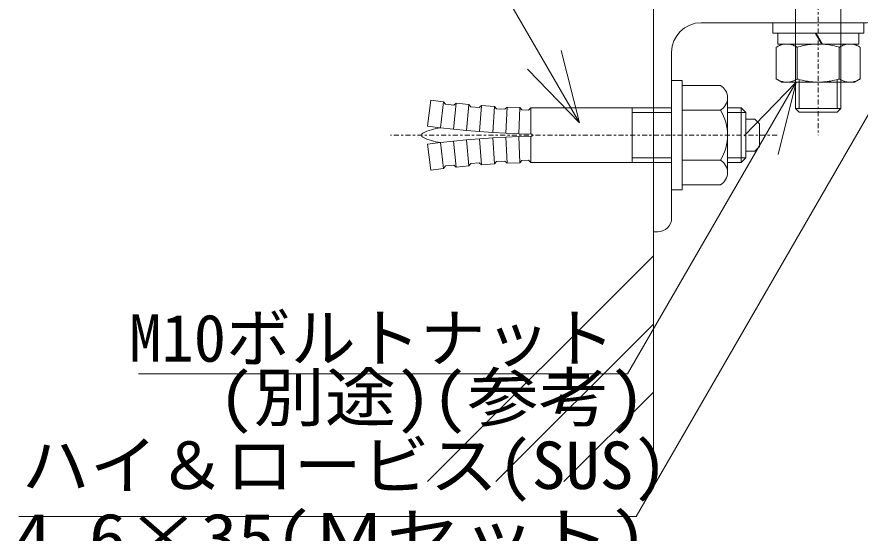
# Model space of a CAD drawing. Units: millimetres, scale not verified. Extents: x -1200 to 1200, y -500 to 500.
# Drawn here: x 129.76 to 166.85, y -300.38 to -277.65 of the extents above; entities that cross this region are included whole.
import ezdxf
from ezdxf.enums import TextEntityAlignment as Align

# ---------------------------------------------------------------- set-up
doc = ezdxf.new("R2010")
doc.units = ezdxf.units.MM
doc.header["$LTSCALE"] = 1.1
doc.linetypes.add('CHAIN1', pattern=[8, 5, -1, 1, -1])
for name, color, linetype, lineweight in [('0-0_一般', 7, 'Continuous', 9), ('0-7_ストリンガー', 7, 'Continuous', 9), ('0-B_文字', 7, 'Continuous', 9)]:
    doc.layers.add(name, color=color, linetype=linetype, lineweight=lineweight)
doc.styles.add('ＭＳ ゴシック', font='')
doc.styles.get('ＭＳ ゴシック').set_extended_font_data('MS Gothic')

# ---------------------------------------------------------------- blocks, each defined once
blk = doc.blocks.new('グループ-114-1')
at = {"layer": '0-7_ストリンガー'}
for p, q in [((120194.06, 170322.26), (120194.06, 170072.26)), ((120194.06, 170322.26), (120444.06, 170322.26)), ((120444.06, 170317.26), (120444.06, 170322.26)), ((120246.56, 170302.26), (120429.06, 170302.26)), ((120214.06, 170269.76), (120214.06, 170087.26)), ((120194.06, 170072.26), (120199.06, 170072.26))]:
    blk.add_line(p, q, dxfattribs=at)
for centre, radius, start, end in [((120429.06, 170317.26), 15, 270, 0), ((120246.56, 170269.76), 32.5, 90, 180), ((120199.06, 170087.26), 15, 270, 0)]:
    blk.add_arc(centre, radius, start, end, dxfattribs=at)
blk = doc.blocks.new('グループ-115-1')
at = {"layer": '0-7_ストリンガー'}
for p, q in [((120214.06, 170238.51), (120225.56, 170238.51)), ((120214.06, 170118.51), (120214.06, 170238.51)), ((120225.56, 170238.51), (120225.56, 170118.51)), ((120225.56, 170233.26), (120267.7, 170233.26)), ((120225.56, 170233.26), (120225.56, 170123.76)), ((119945.56, 170188.51), (119949.38, 170216.97)), ((119963.28, 170215.2), (119949.38, 170216.97)), ((120275.56, 170219.65), (120275.56, 170137.38)), ((119965.47, 170212.44), (119963.28, 170215.19)), ((119965.47, 170212.44), (119974.46, 170211.43)), ((119974.2, 170185.08), (119977.21, 170213.64)), ((119974.46, 170211.43), (119977.2, 170213.62)), ((119991.15, 170212.27), (119977.21, 170213.64)), ((119988.56, 170183.68), (119991.15, 170212.27)), ((119993.42, 170209.58), (119991.15, 170212.26)), ((119993.42, 170209.58), (120002.43, 170208.83)), ((120002.43, 170208.83), (120005.11, 170211.09)), ((120002.93, 170182.48), (120005.11, 170211.11)), ((120019.09, 170210.15), (120005.11, 170211.11)), ((120017.32, 170181.49), (120019.09, 170210.15)), ((120021.43, 170207.52), (120019.09, 170210.13)), ((120030.46, 170207.03), (120033.08, 170209.37)), ((120031.73, 170180.7), (120033.08, 170209.39)), ((120047.08, 170208.83), (120033.08, 170209.39)), ((120046.14, 170180.13), (120047.08, 170208.83)), ((120049.49, 170206.26), (120047.08, 170208.81)), ((120056.56, 170206.08), (120059.06, 170208.45)), ((120059.06, 170208.51), (120214.06, 170208.51)), ((120059.06, 170208.51), (120059.06, 170179.8)), ((120170.56, 170148.51), (120170.56, 170208.51)), ((120275.56, 170208.51), (120290.56, 170208.51)), ((120290.56, 170148.51), (120290.56, 170208.51)), ((120295.56, 170203.51), (120290.56, 170208.51)), ((120021.43, 170207.52), (120030.46, 170207.03)), ((120049.49, 170206.26), (120056.56, 170206.08)), ((120170.56, 170203.51), (120214.06, 170203.51)), ((120267.7, 170205.94), (120225.56, 170205.94)), ((120275.56, 170203.51), (120295.56, 170203.51)), ((120295.56, 170196.01), (120305.56, 170196.01)), ((120305.56, 170196.01), (120310.56, 170191.01)), ((120310.56, 170191.01), (120310.56, 170166.01)), ((119959.87, 170186.69), (119974.2, 170185.08)), ((120002.93, 170182.48), (120017.32, 170181.49)), ((120017.32, 170181.49), (120031.73, 170180.7)), ((119959.87, 170170.33), (119974.2, 170171.94)), ((119974.2, 170171.94), (119977.21, 170143.38)), ((119988.56, 170173.35), (120002.93, 170174.55)), ((120002.93, 170174.55), (120017.32, 170175.54)), ((120002.93, 170174.55), (120005.11, 170145.91)), ((120017.32, 170175.54), (120031.73, 170176.32)), ((120017.32, 170175.54), (120019.09, 170146.88)), ((120031.73, 170176.32), (120046.14, 170176.89)), ((120031.73, 170176.32), (120033.08, 170147.64)), ((120046.14, 170176.89), (120060.56, 170177.26)), ((120046.14, 170176.89), (120047.08, 170148.19)), ((120059.06, 170148.51), (120059.06, 170177.22)), ((120060.56, 170179.76), (120060.56, 170177.26)), ((119945.56, 170168.51), (119959.87, 170170.33)), ((119945.56, 170168.51), (119949.38, 170140.05)), ((119959.87, 170170.33), (119963.28, 170141.82)), ((120305.56, 170161.01), (120310.56, 170166.01)), ((120170.56, 170153.51), (120214.06, 170153.51)), ((120295.56, 170153.51), (120290.56, 170148.51)), ((120295.56, 170161.01), (120305.56, 170161.01)), ((119965.47, 170144.58), (119963.28, 170141.84)), ((119965.47, 170144.58), (119974.46, 170145.59)), ((119974.46, 170145.59), (119977.2, 170143.4)), ((119991.15, 170144.75), (119977.21, 170143.38)), ((119993.42, 170147.45), (119991.15, 170144.77)), ((119993.42, 170147.45), (120002.43, 170148.2)), ((120002.43, 170148.2), (120005.11, 170145.93)), ((120019.09, 170146.88), (120005.11, 170145.91)), ((120021.43, 170149.51), (120019.09, 170146.89)), ((120021.43, 170149.51), (120030.46, 170150)), ((120030.46, 170150), (120033.08, 170147.65)), ((120047.08, 170148.19), (120033.08, 170147.64)), ((120049.49, 170150.76), (120047.08, 170148.21)), ((120049.49, 170150.76), (120056.56, 170150.95)), ((120056.56, 170150.95), (120059.06, 170148.58)), ((120059.06, 170148.51), (120214.06, 170148.51)), ((120267.7, 170151.09), (120225.56, 170151.09)), ((120275.56, 170148.51), (120290.56, 170148.51)), ((119963.28, 170141.82), (119949.38, 170140.05)), ((120214.06, 170118.51), (120225.56, 170118.51)), ((120225.56, 170123.76), (120267.7, 170123.76))]:
    blk.add_line(p, q, dxfattribs=at)
for points in [[(119945.56, 170188.51), (119959.87, 170186.69), (119963.28, 170215.2)], [(120275.56, 170153.51), (120295.56, 170153.51), (120295.56, 170203.51)], [(119974.2, 170185.08), (119988.56, 170183.68), (120002.93, 170182.48)], [(120031.73, 170180.7), (120046.14, 170180.13), (120060.56, 170179.76)], [(119974.2, 170171.94), (119988.56, 170173.35), (119991.15, 170144.75)]]:
    blk.add_lwpolyline(points, dxfattribs=at)
for centre, radius, start, end in [((120259.75, 170219.6), 15.8, 300.17813, 59.82187), ((120223.79, 170178.51), 51.77, 328.01474, 31.98526), ((119941.39, 170178.51), 2.5, 115.72035, 244.27965), ((119969.18, 170120.83), 66.53, 98.02013, 115.72035), ((119969.18, 170236.19), 66.53, 244.27965, 261.97987), ((120259.75, 170137.42), 15.8, 300.17813, 59.82187)]:
    blk.add_arc(centre, radius, start, end, dxfattribs=at)
blk = doc.blocks.new('グループ-116-1')
at = {"layer": '0-7_ストリンガー', "linetype": 'CHAIN1'}
blk.add_line((120330, 170178.51), (119905, 170178.51), dxfattribs=at)
at = {"layer": '0-7_ストリンガー'}
blk.add_blockref('グループ-115-1', (0, 0), dxfattribs=at)
blk = doc.blocks.new('グループ-117-1')
at = {"layer": '0-7_ストリンガー'}
for p, q in [((-23.09, 38.43), (-23.09, 3.57)), ((23.09, 3.57), (23.09, 38.43))]:
    blk.add_line(p, q, dxfattribs=at)
blk.add_lwpolyline([(-46.19, 38.43), (-40, 42), (40, 42), (46.19, 38.43), (46.19, 3.57), (40, 0), (-40, 0), (-46.19, 3.57)], close=True, dxfattribs=at)
for points in [[(-46.19, 38.43), (-45.2, 39.01), (-44.21, 39.54), (-43.22, 40.03), (-42.23, 40.45), (-41.24, 40.83), (-40.25, 41.15), (-39.26, 41.42), (-38.27, 41.64), (-37.28, 41.81), (-36.29, 41.92), (-35.3, 41.98), (-34.31, 41.99), (-33.32, 41.95), (-32.33, 41.85), (-31.34, 41.7), (-30.35, 41.5), (-29.36, 41.25), (-28.37, 40.94), (-27.38, 40.58), (-26.39, 40.17), (-25.4, 39.71), (-24.41, 39.2), (-23.42, 38.63), (-21.77, 38.82), (-19.79, 39.37), (-17.82, 39.87), (-15.84, 40.32), (-13.86, 40.71), (-11.88, 41.05), (-9.9, 41.34), (-7.92, 41.57), (-5.94, 41.76), (-3.96, 41.89), (-1.98, 41.97), (0, 41.99), (1.98, 41.97), (3.96, 41.89), (5.94, 41.76), (7.92, 41.57)], [(7.92, 41.57), (9.9, 41.34), (11.88, 41.05), (13.86, 40.71), (15.84, 40.32), (17.82, 39.87), (19.79, 39.37), (21.77, 38.82), (23.42, 38.63), (24.41, 39.2), (25.4, 39.71), (26.39, 40.17), (27.38, 40.58), (28.37, 40.94), (29.36, 41.25), (30.35, 41.5), (31.34, 41.7), (32.33, 41.85), (33.32, 41.95), (34.31, 41.99), (35.3, 41.98), (36.29, 41.92), (37.28, 41.81), (38.27, 41.64), (39.26, 41.42), (40.25, 41.15), (41.24, 40.83), (42.23, 40.45), (43.22, 40.03), (44.21, 39.54), (45.2, 39.01), (46.19, 38.43), (46.19, 38.43)], [(-46.19, 3.57), (-45.2, 2.99), (-44.21, 2.46), (-43.22, 1.97), (-42.23, 1.55), (-41.24, 1.17), (-40.25, 0.85), (-39.26, 0.58), (-38.27, 0.36), (-37.28, 0.19), (-36.29, 0.08), (-35.3, 0.02), (-34.31, 0.01), (-33.32, 0.05), (-32.33, 0.15), (-31.34, 0.3), (-30.35, 0.5), (-29.36, 0.75), (-28.37, 1.06), (-27.38, 1.42), (-26.39, 1.83), (-25.4, 2.29), (-24.41, 2.8), (-23.42, 3.37), (-21.77, 3.18), (-19.79, 2.63), (-17.82, 2.13), (-15.84, 1.68), (-13.86, 1.29), (-11.88, 0.95), (-9.9, 0.66), (-7.92, 0.43), (-5.94, 0.24), (-3.96, 0.11), (-1.98, 0.03), (0, 0.01), (1.98, 0.03), (3.96, 0.11), (5.94, 0.24), (7.92, 0.43)], [(7.92, 0.43), (9.9, 0.66), (11.88, 0.95), (13.86, 1.29), (15.84, 1.68), (17.82, 2.13), (19.79, 2.63), (21.77, 3.18), (23.42, 3.37), (24.41, 2.8), (25.4, 2.29), (26.39, 1.83), (27.38, 1.42), (28.37, 1.06), (29.36, 0.75), (30.35, 0.5), (31.34, 0.3), (32.33, 0.15), (33.32, 0.05), (34.31, 0.01), (35.3, 0.02), (36.29, 0.08), (37.28, 0.19), (38.27, 0.36), (39.26, 0.58), (40.25, 0.85), (41.24, 1.17), (42.23, 1.55), (43.22, 1.97), (44.21, 2.46), (45.2, 2.99), (46.19, 3.57), (46.19, 3.57)]]:
    blk.add_lwpolyline(points, dxfattribs=at)
blk = doc.blocks.new('Nut (Metric)-6')
at = {"layer": '0-7_ストリンガー'}
blk.add_blockref('グループ-117-1', (0, 0), dxfattribs=at)
blk = doc.blocks.new('グループ-118-1')
at = {"layer": '0-7_ストリンガー'}
for p, q in [((-3.45, 0), (3.45, 11.95)), ((4.75, 11.95), (-2.15, 0))]:
    blk.add_line(p, q, dxfattribs=at)
blk.add_lwpolyline([(-44.57, 11.95), (44.57, 11.95), (44.57, 0), (-44.57, 0)], close=True, dxfattribs=at)
blk = doc.blocks.new('Lock Washer (Metric)-6')
at = {"layer": '0-7_ストリンガー'}
blk.add_blockref('グループ-118-1', (0, 0), dxfattribs=at)
blk = doc.blocks.new('Plain Washer (Metric)-12')
at = {"layer": '0-7_ストリンガー'}
blk.add_lwpolyline([(-50, 11.5), (50, 11.5), (50, 0), (-50, 0)], close=True, dxfattribs=at)
blk = doc.blocks.new('Plain Washer (Metric)-13')
at = {"layer": '0-7_ストリンガー'}
blk.add_lwpolyline([(-50, 11.5), (50, 11.5), (50, 0), (-50, 0)], close=True, dxfattribs=at)
blk = doc.blocks.new('グループ-119-1')
at = {"layer": '0-7_ストリンガー'}
for p, q in [((120352.21, 170382.74), (120352.21, 170353.76)), ((120398.4, 170353.76), (120398.4, 170382.74)), ((120354.37, 170207.82), (120354.37, 170238.86)), ((120396.25, 170207.82), (120396.25, 170238.86)), ((120350.31, 170207.82), (120400.31, 170207.82))]:
    blk.add_line(p, q, dxfattribs=at)
blk.add_lwpolyline([(120329.12, 170353.76), (120329.12, 170382.74), (120335.31, 170386.31), (120415.31, 170386.31), (120421.5, 170382.74), (120421.5, 170353.76)], close=True, dxfattribs=at)
for points in [[(120329.12, 170382.74), (120330.11, 170383.32), (120331.1, 170383.86), (120332.09, 170384.34), (120333.08, 170384.76), (120334.07, 170385.14), (120335.06, 170385.46), (120336.05, 170385.73), (120337.04, 170385.95), (120338.03, 170386.12), (120339.02, 170386.23), (120340.01, 170386.29), (120341, 170386.3), (120341.99, 170386.26), (120342.98, 170386.16), (120343.97, 170386.01), (120344.96, 170385.81), (120345.95, 170385.56), (120346.94, 170385.25), (120347.93, 170384.9), (120348.92, 170384.49), (120349.91, 170384.02), (120350.9, 170383.51), (120351.88, 170382.94), (120353.53, 170383.13), (120355.51, 170383.68), (120357.49, 170384.18), (120359.47, 170384.63), (120361.45, 170385.02), (120363.43, 170385.36), (120365.41, 170385.65), (120367.39, 170385.89), (120369.37, 170386.07), (120371.35, 170386.2), (120373.33, 170386.28), (120375.31, 170386.3), (120377.29, 170386.28), (120379.27, 170386.2), (120381.25, 170386.07), (120383.23, 170385.89)], [(120383.23, 170385.89), (120385.21, 170385.65), (120387.19, 170385.36), (120389.17, 170385.02), (120391.14, 170384.63), (120393.12, 170384.18), (120395.1, 170383.68), (120397.08, 170383.13), (120398.73, 170382.94), (120399.72, 170383.51), (120400.71, 170384.02), (120401.7, 170384.49), (120402.69, 170384.9), (120403.68, 170385.25), (120404.67, 170385.56), (120405.66, 170385.81), (120406.65, 170386.01), (120407.64, 170386.16), (120408.63, 170386.26), (120409.62, 170386.3), (120410.61, 170386.29), (120411.6, 170386.23), (120412.59, 170386.12), (120413.58, 170385.95), (120414.57, 170385.73), (120415.56, 170385.46), (120416.55, 170385.14), (120417.54, 170384.76), (120418.53, 170384.34), (120419.52, 170383.86), (120420.51, 170383.32), (120421.5, 170382.74)], [(120350.31, 170353.76), (120350.31, 170207.82), (120354.37, 170203.76), (120396.25, 170203.76), (120400.31, 170207.82), (120400.31, 170353.76)]]:
    blk.add_lwpolyline(points, dxfattribs=at)
blk = doc.blocks.new('グループ-120-1')
at = {"layer": '0-7_ストリンガー'}
blk.add_blockref('グループ-119-1', (0, 0), dxfattribs=at)
at = {"layer": '0-7_ストリンガー', "xscale": -1, "rotation": 180}
for name, p in [('Plain Washer (Metric)-13', (120375.31, 170353.76)), ('Plain Washer (Metric)-12', (120375.31, 170302.26)), ('Lock Washer (Metric)-6', (120375.31, 170290.76)), ('Nut (Metric)-6', (120375.31, 170278.81))]:
    blk.add_blockref(name, p, dxfattribs=at)
blk = doc.blocks.new('グループ-121-1')
at = {"layer": '0-7_ストリンガー', "linetype": 'CHAIN1'}
blk.add_line((120375.31, 170412.81), (120375.31, 170178.51), dxfattribs=at)
at = {"layer": '0-7_ストリンガー'}
blk.add_blockref('グループ-120-1', (0, 0), dxfattribs=at)

msp = doc.modelspace()

# ---------------------------------------------------------------- linework, layer by layer
at = {"layer": '0-0_一般'}
for p, q in [((157.762, -298.11), (157.762, -246.11)), ((157.762, -288.174), (147.827, -298.11)), ((157.762, -291.174), (150.827, -298.11)), ((157.762, -294.174), (153.827, -298.11))]:
    msp.add_line(p, q, dxfattribs=at)
at = {"layer": '0-B_文字'}
for p, q in [((148.35, -271.661), (154.505, -282.321)), ((156.999, -299.644), (170.909, -275.55)), ((156.622, -293.371), (164.037, -280.528)), ((156.622, -293.371), (135.11, -293.371)), ((156.999, -299.644), (129.843, -299.644))]:
    msp.add_line(p, q, dxfattribs=at)
for points in [[(153.71, -279.131), (154.505, -282.321), (152.221, -279.956)], [(161.753, -282.892), (164.037, -280.528), (163.242, -283.717)]]:
    msp.add_lwpolyline(points, dxfattribs=at)

# ---------------------------------------------------------------- block references
at = {"layer": '0-7_ストリンガー', "xscale": 0.04, "yscale": 0.04}
for name in ['グループ-121-1', 'グループ-114-1', 'グループ-116-1']:
    msp.add_blockref(name, (-4650, -7090), dxfattribs=at)

# ---------------------------------------------------------------- texts
at = {"layer": '0-B_文字', "style": 'ＭＳ ゴシック'}
msp.add_text('M10ボルトナット', height=2.09, dxfattribs=at).set_placement((134.696, -293.459), align=Align.BOTTOM_LEFT)
for s, height, width, p in [('(別途)(参考)', 2.089, 1.1, (138.614, -296.072)), ('ハイ＆ロービス(SUS)', 2.089, 1.05, (129.972, -299.061)), ('4.6×35(Ｍセット)', 2.09, 1.15, (129.662, -302.218))]:
    msp.add_text(s, height=height, dxfattribs=dict(at, width=width)).set_placement(p, align=Align.BOTTOM_LEFT)

doc.saveas('drawing.dxf')
